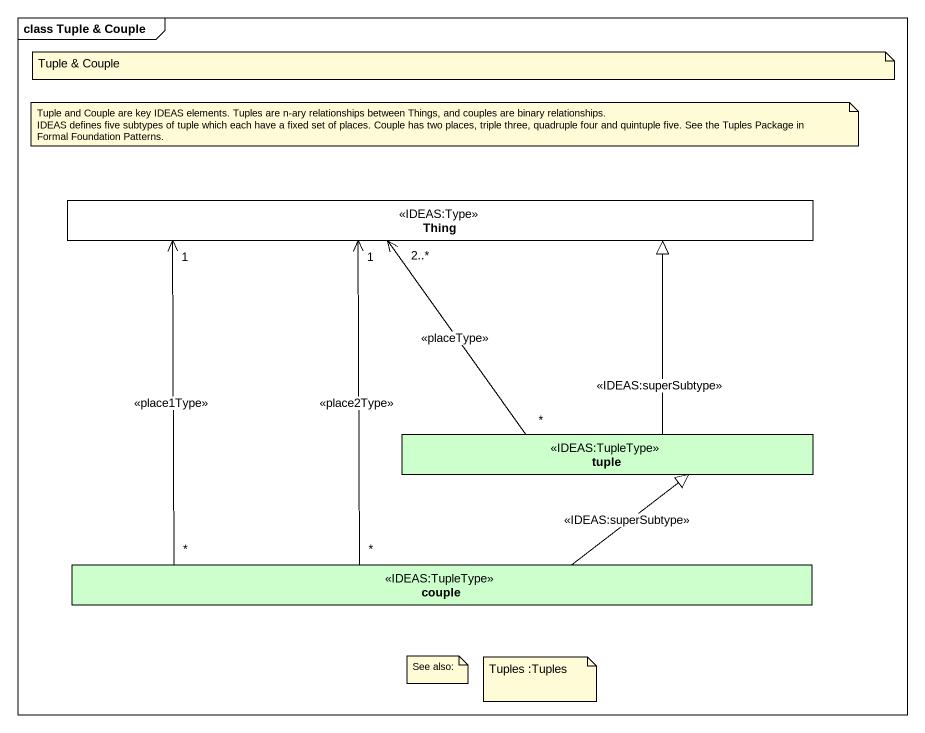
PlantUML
@startuml
mainframe class Tuple & Couple
hide circle
hide empty members
class Thing <<IDEAS:Type>> #FFFFFF
class tuple <<IDEAS:TupleType>> #CCFFCC
class couple <<IDEAS:TupleType>> #CCFFCC
tuple -up-|> Thing : <<IDEAS:superSubtype>>
tuple "*" -up-> "2..*" Thing : <<placeType>>
couple "*" -up-> "1" Thing : <<place2Type>>
couple "*" -up-> "1" Thing : <<place1Type>>
couple -up-|> tuple : <<IDEAS:superSubtype>>
note as N1
  Tuple & Couple
end note
note as N2
  Tuple and Couple are key IDEAS elements. Tuples are n-ary relationships between Things, and couples are binary relationships.
  IDEAS defines five subtypes of tuple which each have a fixed set of places. Couple has two places, triple three, quadruple four and quintuple five. See the Tuples Package in Formal Foundation Patterns.
end note
note as N3
  See also:
end note
note as N4
  Tuples :Tuples
end note
@enduml
